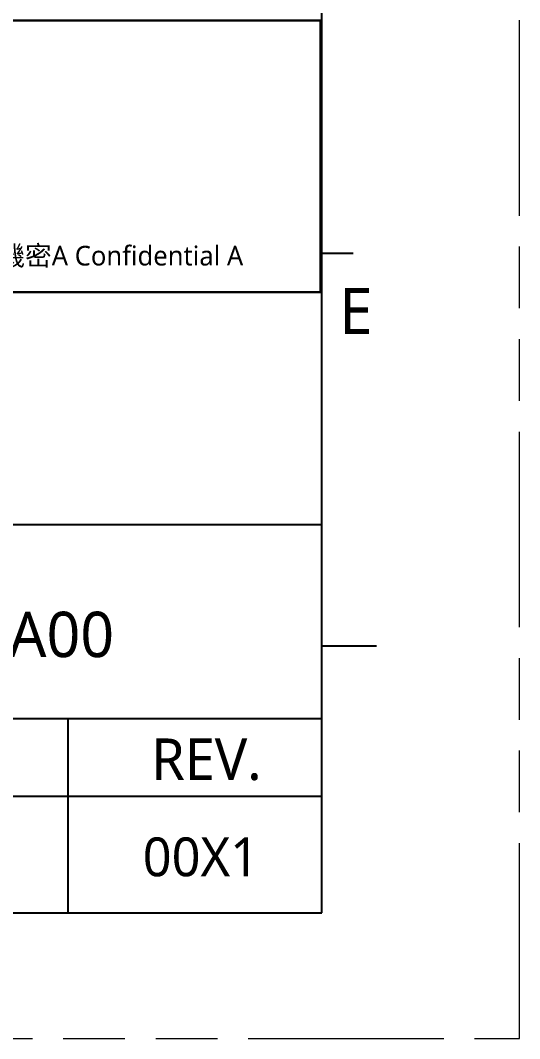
# Model space of a CAD drawing. Extents: x 176 to 489, y 37 to 258.
# Drawn here: x 464.95 to 489.22, y 36.72 to 86.22 of the extents above; entities that cross this region are included whole.
import ezdxf

# ---------------------------------------------------------------- set-up
doc = ezdxf.new("R2010")
doc.units = 0
doc.linetypes.add('PHANTOM', pattern=[29.5, 9.5, -1.5, 3, -1.5, 3, -1.5, 9.5])
doc.layers.get('0').update_dxf_attribs({"color": 10})
doc.layers.add('0PAPERF', color=2, linetype='PHANTOM', lineweight=5, plot=False)
doc.layers.add('OUTLINE', color=1, linetype='Continuous')
doc.layers.add('鵬鼎', color=5, linetype='Continuous')
doc.styles.get("Standard").update_dxf_attribs({"font": 'txt.shx'})

msp = doc.modelspace()

# ---------------------------------------------------------------- linework, layer by layer
for p, q in [((479.594, 42.832), (479.594, 246.736)), ((479.531, 86.218), (420.113, 86.218)), ((479.531, 73.014), (479.531, 86.218)), ((479.594, 74.907), (481.121, 74.907)), ((420.113, 73.014), (479.531, 73.014)), ((479.594, 55.815), (482.266, 55.815)), ((184.812, 42.832), (479.594, 42.832))]:
    msp.add_line(p, q)
at = {"color": 0}
for p, q in [((479.531, 73.014), (373.899, 73.014)), ((479.531, 61.696), (373.899, 61.696)), ((479.531, 52.264), (420.113, 52.264)), ((467.27, 42.833), (467.27, 52.264)), ((479.531, 48.492), (442.749, 48.492))]:
    msp.add_line(p, q, dxfattribs=at)
msp.add_lwpolyline([(373.899, 86.218), (479.531, 86.218), (479.531, 73.014), (373.899, 73.014)], close=True, dxfattribs=at)
at = {"layer": '0PAPERF'}
for p, q in [((489.218, 36.723), (489.218, 258.195)), ((176.028, 36.723), (489.218, 36.723))]:
    msp.add_line(p, q, dxfattribs=at)

# ---------------------------------------------------------------- texts
at = {"color": 2, "insert": (463.868, 75.257), "char_height": 0.95429, "width": 12.46288, "attachment_point": 1}
msp.add_mtext('{\\fMicrosoft JhengHei|b0|i0|c136|p18;\\C1;機密A Confidential A}', dxfattribs=at)
at = {"color": 0}
for s, insert, char_height, width, attachment_point in [('{\\fMicrosoft JhengHei|b0|i0|c136|p18;A12-0000-F0NW0326A00}', (452.898, 56.354), 2.20436, 37.22621, 5), ('{\\fMicrosoft JhengHei|b0|i0|c136|p0;REV.}', (471.307, 51.315), 2.01477, 10.25927, 1)]:
    msp.add_mtext(s, dxfattribs=dict(at, insert=insert, char_height=char_height, width=width, attachment_point=attachment_point))
at = {"layer": 'OUTLINE', "color": 2, "linetype": 'Continuous', "lineweight": 0, "insert": (470.895, 46.501), "char_height": 1.88592, "width": 4.57128, "attachment_point": 1}
msp.add_mtext('{\\fMicrosoft JhengHei|b0|i0|c136|p0;\\C0;00X1}', dxfattribs=at)
at = {"layer": '鵬鼎', "insert": (480.447, 73.21), "char_height": 2.24088, "width": 4.22685, "attachment_point": 1}
msp.add_mtext('{\\fMicrosoft JhengHei|b0|i0|c136|p0;\\C0;E}', dxfattribs=at)

doc.saveas('drawing.dxf')
